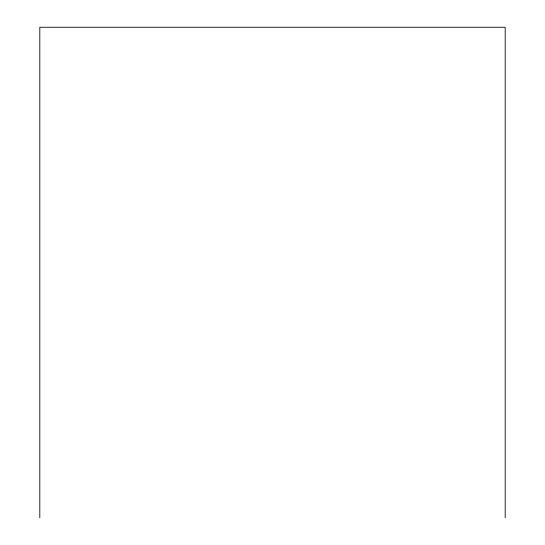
<?xml version="1.0" encoding="UTF-8"?>
<svg xmlns="http://www.w3.org/2000/svg" width="545" height="545" viewBox="0 0 545 545"><rect width="100%" height="100%" fill="white"/><g stroke="black" fill="none" stroke-linecap="round" stroke-linejoin="round"><path stroke-width="0.82" d="M505.188 517.75L505.188 27.25L39.812 27.25L39.812 517.75"/></g></svg>
